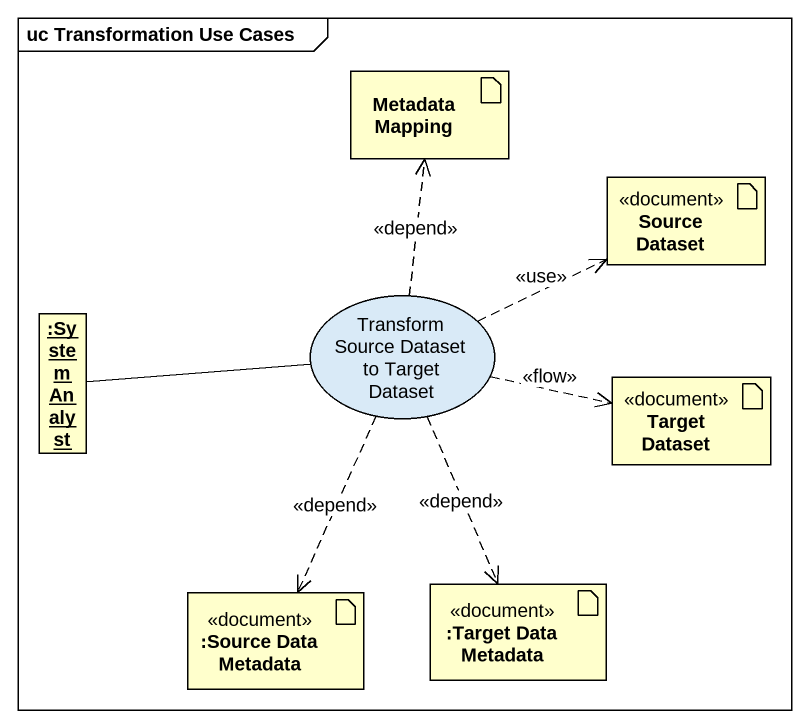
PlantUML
@startuml
mainframe uc Transformation Use Cases
allowmixing
hide circle
hide empty members
artifact "Metadata Mapping" as Metadata_Mapping
artifact "Source Dataset" as Source_Dataset <<document>>
object ":System Analyst" as System_Analyst
usecase "Transform Source Dataset to Target Dataset" as Transform_Source_Dataset_to
artifact "Target Dataset" as Target_Dataset <<document>>
artifact ":Source Data Metadata" as Source_Data_Metadata <<document>>
artifact ":Target Data Metadata" as Target_Data_Metadata <<document>>
System_Analyst -right- Transform_Source_Dataset_to
Transform_Source_Dataset_to .up.> Metadata_Mapping : <<depend>>
Transform_Source_Dataset_to .right.> Source_Dataset : <<use>>
Transform_Source_Dataset_to .right.> Target_Dataset : <<flow>>
Transform_Source_Dataset_to ..> Source_Data_Metadata : <<depend>>
Transform_Source_Dataset_to ..> Target_Data_Metadata : <<depend>>
@enduml
